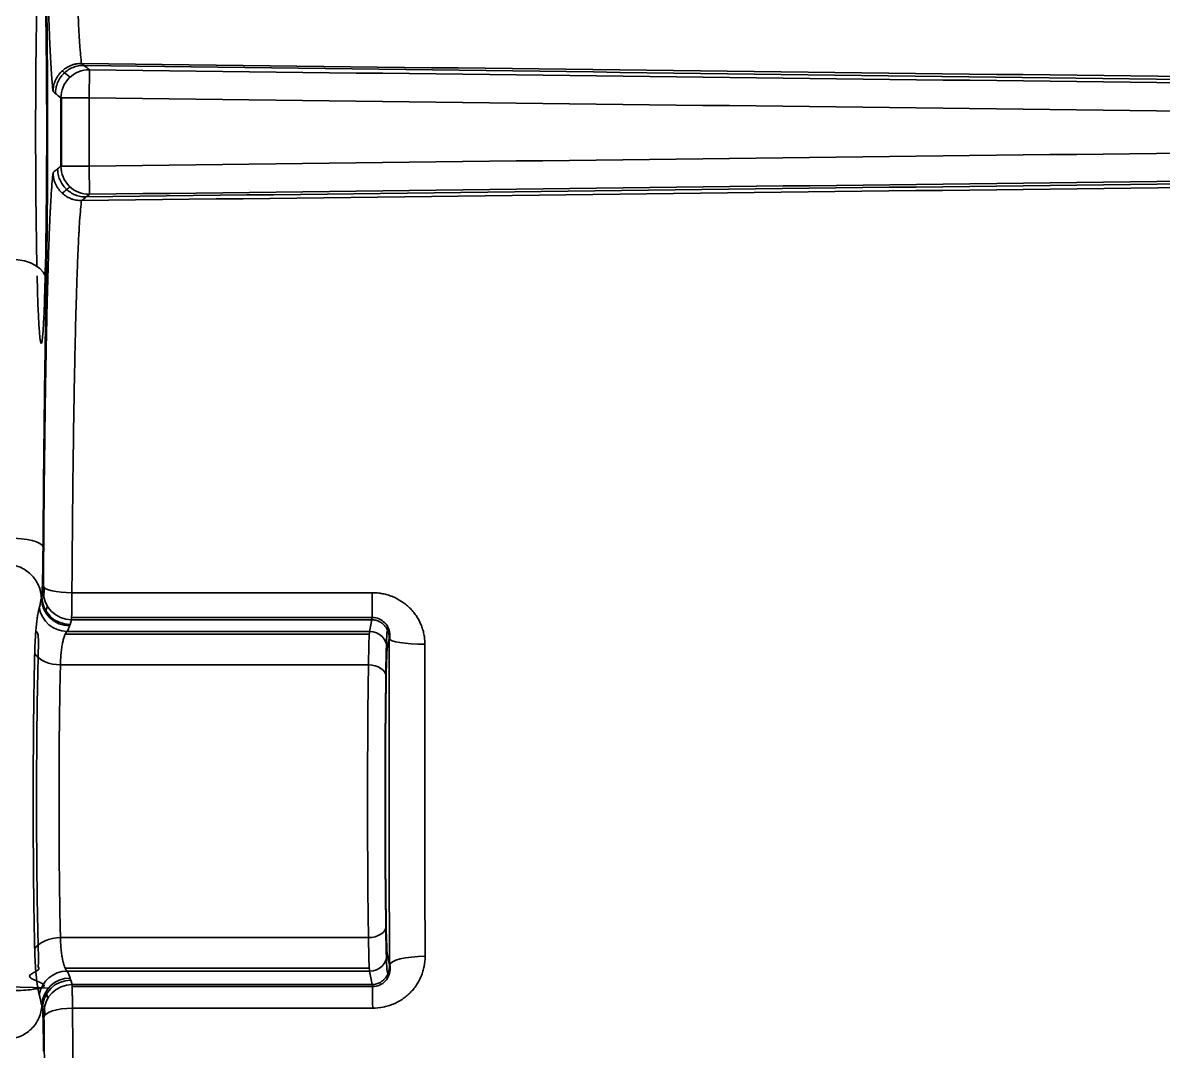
# Model space of a CAD drawing. Header units: millimetres. Extents: x 83 to 1196, y -164 to 735.
# Drawn here: x 180.67 to 213.22, y 34.81 to 64.16 of the extents above; entities that cross this region are included whole.
import ezdxf

# ---------------------------------------------------------------- set-up
doc = ezdxf.new("R2010")
doc.units = ezdxf.units.MM
doc.layers.add('1', color=7, linetype='Continuous', true_color=0xffffff)

msp = doc.modelspace()

# ---------------------------------------------------------------- linework, layer by layer
at = {"layer": '1', "color": 7, "linetype": 'Continuous', "lineweight": 35}
for p, q in [((182.562, 62.014), (182.572, 62.818)), ((181.758, 60.068), (181.758, 62.014)), ((181.758, 62.014), (182.562, 62.014)), ((181.779, 60.068), (181.779, 62.014)), ((182.562, 60.068), (182.562, 62.014)), ((181.758, 60.068), (182.562, 60.068)), ((182.572, 59.264), (182.562, 60.068)), ((181.334, 56.406), (181.332, 56.881)), ((181.214, 47.789), (181.255, 47.926)), ((181.284, 48.039), (181.275, 47.748)), ((181.331, 47.375), (181.372, 47.511)), ((182.018, 46.989), (182.059, 47.125)), ((190.64, 47.189), (182.063, 47.189)), ((190.636, 47.125), (190.57, 46.793)), ((190.562, 46.712), (181.88, 46.712)), ((190.57, 46.793), (181.931, 46.793)), ((191.072, 46.792), (191.08, 46.831)), ((191.132, 46.587), (191.073, 46.292)), ((190.538, 45.838), (181.745, 45.838)), ((190.538, 38.054), (181.745, 38.054)), ((191.073, 37.599), (191.139, 37.268)), ((181.88, 37.18), (190.562, 37.18)), ((190.57, 37.099), (181.931, 37.099)), ((182.075, 36.715), (182.037, 36.841)), ((190.57, 37.099), (190.647, 36.715)), ((191.089, 37.017), (191.072, 37.1)), ((190.65, 36.657), (182.079, 36.657)), ((181.387, 36.328), (181.349, 36.455)), ((181.27, 35.914), (181.232, 36.04)), ((181.292, 36.099), (181.301, 35.84))]:
    msp.add_line(p, q, dxfattribs=at)
for centre, radius, start, end in [((1031.584, 70014.364), 69956.699, 269.30462696, 269.34455812), ((1031.584, 70014.364), 69956.699, 269.30462696, 269.34455812), ((1031.584, 70014.364), 69957.503, 269.30462696, 269.34455812), ((1031.584, -69892.283), 69957.503, 90.65544188, 90.69537304), ((1031.584, -69892.283), 69956.699, 90.65544188, 90.69537304), ((1031.584, -69892.283), 69956.699, 90.65544188, 90.69537304)]:
    msp.add_arc(centre, radius, start, end, dxfattribs=at)
for centre, major_axis, ratio, start_param, end_param in [((181.195, 61.041), (0, 6.03), 0.02618, 2.319027, 5.459343), ((181.195, 61.041), (0, 7.035), 0.02618, 4.066593, 5.358184), ((181.195, 61.041), (0, 6.03), 0.02618, 0.882275, 2.259329), ((221.309, 69959.636), (0, -69912.482), 0.026177, 6.261896, 6.261932), ((221.399, 70014.364), (0, 69967.27), 0.026177, 3.120307, 3.120392), ((182.562, 62.014), (-0.506, -0.625), 0.999433, 3.810556, 5.392936), ((220.496, 69959.636), (0, 69912.482), 0.026177, 3.120445, 3.120481), ((220.586, 70014.364), (0, 69967.27), 0.026177, 3.120449, 3.120534), ((220.496, 69959.636), (0, -69913.286), 0.026177, 6.261895, 6.261932), ((220.586, 70014.364), (0, 69968.074), 0.026177, 3.120307, 3.120392), ((220.496, -69837.555), (0, -69913.286), 0.026177, 3.162812, 3.162883), ((220.586, -69892.283), (0, 69968.074), 0.026177, 0.021201, 0.021252), ((182.562, 60.068), (-0.506, 0.625), 0.999433, 0.89025, 2.472629), ((220.496, -69837.555), (0, 69912.482), 0.026177, 0.021077, 0.021147), ((220.586, -69892.283), (0, 69967.27), 0.026177, 0.021058, 0.021109), ((221.399, -69892.283), (0, 69967.27), 0.026177, 0.021201, 0.021252), ((221.309, -69837.555), (0, -69912.482), 0.026177, 3.162812, 3.162882), ((180.337, 56.807), (1.005, -0.02), 0.601665, 0.032778, 1.592424), ((180.244, 49.208), (1.005, -0.007), 0.247619, 0.027022, 1.584291), ((181.198, 49.706), (0, 2.01), 0.02618, 3.447966, 4.462103), ((182.058, 47.926), (-0.77, 0.23), 0.995854, 0.291896, 1.861475), ((182.063, 48.08), (-0.804, 0.005), 0.229559, 0.026898, 1.584431), ((190.635, 48.126), (0, -1.005), 0.012555, 0.087397, 1.340249), ((182.005, 47.751), (-0.77, 0.23), 0.995855, 0.318129, 1.861111), ((182.017, 47.789), (-0.77, 0.23), 0.995854, 0.291896, 1.861475), ((181.931, 47.594), (-0.596, 0.54), 0.993089, 0.904564, 2.304714), ((190.575, 43.789), (0, 3.015), 0.01658, 0.087266, 0.82389), ((190.571, 46.292), (0.493, -0.098), 0.996043, 0.197662, 1.768002), ((191.077, 43.789), (0, 3.015), 0.017453, 0.090332, 0.942646), ((192.137, 46.587), (-1.005, 0.003), 0.159203, 0.017679, 1.583461), ((191.077, 43.789), (0, 2.513), 0.017453, 0.087266, 0.82389), ((181.737, 46.384), (-0.804, 0.018), 0.679194, 0.454225, 1.595239), ((190.609, 41.946), (0, 5.728), 0.016993, 0.82389, 2.317702), ((190.542, 45.496), (0.502, -0.008), 0.679273, 0.023783, 1.590737), ((191.112, 41.946), (0, 5.729), 0.017453, 0.88767, 2.253922), ((191.112, 41.946), (0, 5.226), 0.017453, 0.82389, 2.317702), ((190.542, 38.395), (0.502, 0.008), 0.679273, 4.692448, 6.259402), ((191.077, 40.102), (0, 3.015), 0.017453, 2.198947, 3.051261), ((191.077, 40.102), (0, 2.513), 0.017453, 2.317702, 3.054326), ((181.737, 37.508), (-0.804, -0.018), 0.679194, 4.687946, 5.828967), ((190.575, 40.102), (0, 3.015), 0.01658, 2.317702, 3.054326), ((190.571, 37.599), (0.493, 0.098), 0.996043, 4.515183, 6.085523), ((192.144, 37.268), (-1.005, -0.005), 0.251342, 4.699032, 6.265153), ((181.931, 36.298), (-0.596, -0.54), 0.993089, 3.978487, 5.378647), ((182.017, 36.101), (-0.777, -0.206), 0.995927, 4.452979, 5.985798), ((182.036, 36.04), (-0.77, -0.23), 0.995854, 4.42171, 5.991289), ((182.074, 35.914), (-0.77, -0.23), 0.995854, 4.42171, 5.991289), ((190.646, 35.714), (0, 1.005), 0.012943, 5.043005, 6.19564), ((181.214, 34.157), (0, 2.01), 0.02618, 5.045315, 5.925766), ((182.078, 35.779), (-0.804, -0.007), 0.326256, 4.697218, 6.25549)]:
    msp.add_ellipse(centre, major_axis=major_axis, ratio=ratio, start_param=start_param, end_param=end_param, dxfattribs=at)
for points, knots in [([(181.535, 62.195), (181.526, 62.263), (181.517, 62.347), (181.504, 62.498), (181.497, 62.58), (181.491, 62.67), (181.487, 62.733), (181.484, 62.765), (181.474, 62.93), (181.466, 63.077), (181.449, 63.398), (181.441, 63.572), (181.432, 63.807), (181.43, 63.855), (181.426, 63.953), (181.424, 64.003), (181.418, 64.153), (181.415, 64.257), (181.404, 64.574), (181.397, 64.797), (181.383, 65.261), (181.377, 65.503), (181.364, 66.005), (181.358, 66.266), (181.35, 66.67), (181.347, 66.807), (181.341, 67.085), (181.339, 67.226), (181.331, 67.651), (181.326, 67.941), (181.311, 68.823), (181.303, 69.431), (181.287, 70.683), (181.28, 71.327), (181.274, 72.07), (181.273, 72.153), (181.272, 72.319), (181.269, 72.569), (181.267, 72.82), (181.264, 73.323), (181.261, 73.661), (181.259, 74.002)], [0, 0, 0, 0, 0.0625, 0.0625, 0.09375, 0.109375, 0.109375, 0.125, 0.125, 0.1875, 0.1875, 0.25, 0.25, 0.265625, 0.265625, 0.28125, 0.28125, 0.3125, 0.3125, 0.375, 0.375, 0.4375, 0.4375, 0.5, 0.5, 0.53125, 0.53125, 0.5625, 0.5625, 0.625, 0.625, 0.75, 0.75, 0.875, 0.875, 0.890625, 0.890625, 0.90625, 0.9375, 0.9375, 1, 1, 1, 1]), ([(182.346, 62.998), (182.337, 63.064), (182.328, 63.145), (182.315, 63.291), (182.311, 63.344), (182.304, 63.429), (182.302, 63.458), (182.298, 63.518), (182.295, 63.549), (182.285, 63.708), (182.276, 63.849), (182.26, 64.157), (182.252, 64.324), (182.242, 64.549), (182.24, 64.595), (182.237, 64.688), (182.231, 64.83), (182.225, 64.978), (182.215, 65.281), (182.208, 65.493), (182.194, 65.934), (182.188, 66.164), (182.176, 66.642), (182.17, 66.889), (182.162, 67.209), (182.161, 67.273), (182.158, 67.403), (182.157, 67.468), (182.153, 67.666), (182.15, 67.799), (182.142, 68.201), (182.137, 68.474), (182.123, 69.307), (182.115, 69.881), (182.1, 71.062), (182.093, 71.668), (182.087, 72.369), (182.086, 72.447), (182.085, 72.603), (182.083, 72.838), (182.081, 73.074), (182.077, 73.548), (182.075, 73.866), (182.073, 74.186)], [0, 0, 0, 0, 0.0625, 0.0625, 0.09375, 0.09375, 0.109375, 0.109375, 0.125, 0.125, 0.1875, 0.1875, 0.25, 0.25, 0.265625, 0.265625, 0.28125, 0.3125, 0.3125, 0.375, 0.375, 0.4375, 0.4375, 0.5, 0.5, 0.515625, 0.515625, 0.53125, 0.53125, 0.5625, 0.5625, 0.625, 0.625, 0.75, 0.75, 0.875, 0.875, 0.890625, 0.890625, 0.90625, 0.9375, 0.9375, 1, 1, 1, 1]), ([(182.348, 62.998), (182.295, 62.998), (182.243, 62.993), (182.177, 62.981), (182.164, 62.978), (182.138, 62.972), (182.125, 62.968), (182.087, 62.957), (182.037, 62.94), (181.989, 62.917), (181.942, 62.893), (181.919, 62.879), (181.852, 62.835), (181.812, 62.802), (181.755, 62.746), (181.737, 62.727), (181.703, 62.686), (181.687, 62.664), (181.643, 62.599), (181.618, 62.553), (181.592, 62.492), (181.587, 62.479), (181.578, 62.454), (181.574, 62.442), (181.562, 62.404), (181.549, 62.353), (181.539, 62.288), (181.536, 62.242), (181.535, 62.222), (181.535, 62.208), (181.535, 62.202), (181.535, 62.195)], [0, 0, 0, 0, 0.125, 0.125, 0.15625, 0.15625, 0.1875, 0.1875, 0.25, 0.3125, 0.3125, 0.375, 0.375, 0.5, 0.5, 0.5625, 0.5625, 0.625, 0.625, 0.75, 0.75, 0.78125, 0.78125, 0.8125, 0.8125, 0.875, 0.9375, 0.96875, 0.984375, 0.984375, 1, 1, 1, 1]), ([(182.416, 62.944), (182.362, 62.945), (182.31, 62.94), (182.232, 62.926), (182.206, 62.919), (182.155, 62.905), (182.13, 62.896), (182.056, 62.866), (182.009, 62.842), (181.954, 62.805), (181.943, 62.798), (181.922, 62.782), (181.911, 62.774), (181.88, 62.749), (181.86, 62.731), (181.804, 62.676), (181.77, 62.635), (181.733, 62.58), (181.726, 62.569), (181.712, 62.546), (181.692, 62.511), (181.664, 62.452), (181.646, 62.402), (181.634, 62.364), (181.63, 62.351), (181.624, 62.326), (181.621, 62.313), (181.613, 62.273), (181.609, 62.247), (181.605, 62.207), (181.603, 62.187), (181.602, 62.167), (181.602, 62.157), (181.602, 62.154), (181.602, 62.149), (181.602, 62.147), (181.602, 62.145), (181.602, 62.144), (181.602, 62.143), (181.602, 62.142), (181.602, 62.142), (181.602, 62.141), (181.602, 62.141), (181.602, 62.141), (181.602, 62.141), (181.602, 62.141), (181.602, 62.141)], [0, 0, 0, 0, 0.125, 0.125, 0.1875, 0.1875, 0.25, 0.25, 0.375, 0.375, 0.40625, 0.40625, 0.4375, 0.4375, 0.5, 0.5, 0.625, 0.625, 0.65625, 0.65625, 0.6875, 0.75, 0.8125, 0.8125, 0.84375, 0.84375, 0.875, 0.875, 0.9375, 0.9375, 0.96875, 0.984375, 0.984375, 0.992187, 0.992187, 0.996094, 0.996094, 0.998047, 0.998047, 0.999023, 0.999023, 0.999512, 0.999512, 0.999756, 0.999756, 1, 1, 1, 1]), ([(231.504, 62.422), (223.312, 62.515), (215.119, 62.609), (198.734, 62.801), (190.541, 62.898), (182.348, 62.998)], [0, 0, 0, 0, 0.5, 0.5, 1, 1, 1, 1]), ([(181.665, 59.992), (181.665, 59.939), (181.67, 59.886), (181.691, 59.782), (181.707, 59.731), (181.748, 59.634), (181.773, 59.587), (181.832, 59.499), (181.866, 59.458), (181.942, 59.383), (181.983, 59.35), (182.072, 59.292), (182.119, 59.267), (182.217, 59.227), (182.268, 59.212), (182.372, 59.193), (182.425, 59.188), (182.478, 59.189)], [0, 0, 0, 0, 0.125, 0.125, 0.25, 0.25, 0.375, 0.375, 0.5, 0.5, 0.625, 0.625, 0.75, 0.75, 0.875, 0.875, 1, 1, 1, 1]), ([(181.259, 48.08), (181.26, 48.25), (181.261, 48.42), (181.263, 48.673), (181.264, 48.758), (181.265, 48.926), (181.268, 49.346), (181.271, 49.76), (181.28, 50.744), (181.287, 51.385), (181.299, 52.324), (181.303, 52.633), (181.311, 53.242), (181.316, 53.543), (181.323, 53.987), (181.325, 54.134), (181.331, 54.425), (181.333, 54.569), (181.341, 54.996), (181.347, 55.273), (181.358, 55.812), (181.364, 56.074), (181.372, 56.39), (181.374, 56.453), (181.377, 56.578), (181.379, 56.64), (181.384, 56.823), (181.387, 56.942), (181.397, 57.292), (181.411, 57.737), (181.426, 58.135), (181.437, 58.415), (181.441, 58.505), (181.447, 58.636), (181.449, 58.679), (181.453, 58.763), (181.455, 58.804), (181.466, 59.005), (181.482, 59.298), (181.499, 59.531), (181.517, 59.732), (181.526, 59.818), (181.535, 59.886)], [0, 0, 0, 0, 0.03125, 0.03125, 0.046875, 0.046875, 0.0625, 0.125, 0.125, 0.25, 0.25, 0.3125, 0.3125, 0.375, 0.375, 0.40625, 0.40625, 0.4375, 0.4375, 0.5, 0.5, 0.5625, 0.5625, 0.578125, 0.578125, 0.59375, 0.59375, 0.625, 0.625, 0.6875, 0.75, 0.75, 0.78125, 0.78125, 0.796875, 0.796875, 0.8125, 0.8125, 0.875, 0.9375, 0.9375, 1, 1, 1, 1]), ([(182.346, 59.084), (182.293, 59.084), (182.24, 59.089), (182.163, 59.104), (182.137, 59.11), (182.099, 59.121), (182.086, 59.125), (182.061, 59.134), (182.049, 59.139), (181.987, 59.164), (181.941, 59.188), (181.885, 59.225), (181.875, 59.232), (181.853, 59.248), (181.843, 59.256), (181.812, 59.281), (181.792, 59.299), (181.736, 59.355), (181.702, 59.395), (181.665, 59.45), (181.658, 59.461), (181.644, 59.484), (181.624, 59.518), (181.596, 59.577), (181.578, 59.627), (181.566, 59.665), (181.563, 59.677), (181.556, 59.703), (181.553, 59.716), (181.545, 59.755), (181.541, 59.781), (181.537, 59.82), (181.536, 59.84), (181.535, 59.86), (181.535, 59.873), (181.535, 59.88), (181.535, 59.886)], [0, 0, 0, 0, 0.125, 0.125, 0.1875, 0.1875, 0.21875, 0.21875, 0.25, 0.25, 0.375, 0.375, 0.40625, 0.40625, 0.4375, 0.4375, 0.5, 0.5, 0.625, 0.625, 0.65625, 0.65625, 0.6875, 0.75, 0.8125, 0.8125, 0.84375, 0.84375, 0.875, 0.875, 0.9375, 0.9375, 0.96875, 0.984375, 0.984375, 1, 1, 1, 1]), ([(182.35, 59.084), (190.542, 59.183), (198.735, 59.281), (215.12, 59.473), (223.312, 59.567), (231.504, 59.66)], [0, 0, 0, 0, 0.5, 0.5, 1, 1, 1, 1]), ([(182.073, 47.895), (182.074, 48.056), (182.075, 48.215), (182.077, 48.534), (182.078, 48.692), (182.082, 49.166), (182.085, 49.479), (182.093, 50.407), (182.1, 51.012), (182.115, 52.193), (182.123, 52.769), (182.135, 53.468), (182.137, 53.607), (182.141, 53.813), (182.142, 53.882), (182.145, 54.018), (182.146, 54.086), (182.153, 54.423), (182.158, 54.685), (182.17, 55.196), (182.177, 55.506), (182.185, 55.804), (182.188, 55.922), (182.19, 55.981), (182.195, 56.155), (182.198, 56.269), (182.208, 56.602), (182.215, 56.814), (182.229, 57.216), (182.237, 57.406), (182.252, 57.763), (182.26, 57.929), (182.269, 58.103), (182.27, 58.122), (182.273, 58.16), (182.276, 58.216), (182.279, 58.27), (182.285, 58.375), (182.289, 58.442), (182.302, 58.631), (182.311, 58.742), (182.328, 58.936), (182.337, 59.018), (182.346, 59.084)], [0, 0, 0, 0, 0.03125, 0.03125, 0.0625, 0.0625, 0.125, 0.125, 0.25, 0.25, 0.375, 0.375, 0.40625, 0.40625, 0.421875, 0.421875, 0.4375, 0.4375, 0.5, 0.5, 0.5625, 0.578125, 0.578125, 0.59375, 0.59375, 0.625, 0.625, 0.6875, 0.6875, 0.75, 0.75, 0.8125, 0.8125, 0.820312, 0.820312, 0.828125, 0.84375, 0.84375, 0.875, 0.875, 0.9375, 0.9375, 1, 1, 1, 1]), ([(181.342, 56.807), (181.336, 56.523), (181.331, 56.235), (181.321, 55.649), (181.316, 55.351), (181.302, 54.446), (181.293, 53.826), (181.282, 52.873), (181.278, 52.551), (181.271, 51.901), (181.268, 51.572), (181.263, 51.073), (181.262, 50.906), (181.26, 50.654), (181.259, 50.569), (181.258, 50.401), (181.254, 49.978), (181.251, 49.551), (181.249, 49.208)], [0, 0, 0, 0, 0.125, 0.125, 0.25, 0.25, 0.5, 0.5, 0.625, 0.625, 0.75, 0.75, 0.8125, 0.8125, 0.84375, 0.84375, 0.875, 1, 1, 1, 1]), ([(180.197, 48.705), (180.261, 48.705), (180.326, 48.698), (180.453, 48.673), (180.515, 48.655), (180.635, 48.606), (180.692, 48.576), (180.8, 48.506), (180.851, 48.465), (180.944, 48.375), (180.986, 48.326), (181.06, 48.22), (181.091, 48.164), (181.143, 48.046), (181.164, 47.984), (181.192, 47.858), (181.2, 47.794), (181.202, 47.73)], [0, 0, 0, 0, 0.125, 0.125, 0.25, 0.25, 0.375, 0.375, 0.5, 0.5, 0.625, 0.625, 0.75, 0.75, 0.875, 0.875, 1, 1, 1, 1]), ([(181.255, 47.926), (181.255, 47.927), (181.255, 47.929), (181.256, 47.934), (181.256, 47.937), (181.256, 47.945), (181.257, 47.95), (181.257, 47.961), (181.258, 47.974), (181.258, 47.988), (181.258, 48.005), (181.258, 48.013), (181.259, 48.031), (181.259, 48.04), (181.259, 48.06), (181.259, 48.07), (181.259, 48.08)], [0, 0, 0, 0, 0.125, 0.125, 0.25, 0.25, 0.375, 0.375, 0.5, 0.625, 0.625, 0.75, 0.75, 0.875, 0.875, 1, 1, 1, 1]), ([(182.059, 47.125), (182.06, 47.13), (182.061, 47.138), (182.062, 47.157), (182.062, 47.165), (182.063, 47.181), (182.063, 47.191), (182.064, 47.211), (182.065, 47.222), (182.065, 47.246), (182.066, 47.26), (182.067, 47.301), (182.068, 47.363), (182.069, 47.438), (182.07, 47.488), (182.07, 47.498), (182.07, 47.519), (182.07, 47.55), (182.071, 47.583), (182.071, 47.65), (182.072, 47.696), (182.072, 47.769), (182.072, 47.794), (182.073, 47.844), (182.073, 47.87), (182.073, 47.895)], [0, 0, 0, 0, 0.125, 0.125, 0.1875, 0.1875, 0.25, 0.25, 0.3125, 0.3125, 0.375, 0.375, 0.5, 0.625, 0.625, 0.65625, 0.65625, 0.6875, 0.75, 0.75, 0.875, 0.875, 0.9375, 0.9375, 1, 1, 1, 1]), ([(192.149, 46.427), (192.149, 46.476), (192.147, 46.524), (192.137, 46.62), (192.123, 46.715), (192.099, 46.809), (192.078, 46.878), (192.07, 46.901), (192.053, 46.947), (192.044, 46.969), (191.997, 47.081), (191.951, 47.165), (191.869, 47.284), (191.84, 47.323), (191.793, 47.379), (191.777, 47.397), (191.743, 47.433), (191.692, 47.485), (191.638, 47.534), (191.561, 47.595), (191.522, 47.623), (191.399, 47.703), (191.313, 47.748), (191.199, 47.794), (191.176, 47.803), (191.13, 47.819), (191.107, 47.826), (191.036, 47.847), (190.941, 47.87), (190.845, 47.884), (190.747, 47.894), (190.697, 47.896), (190.648, 47.896)], [0, 0, 0, 0, 0.0625, 0.0625, 0.125, 0.1875, 0.1875, 0.21875, 0.21875, 0.25, 0.25, 0.375, 0.375, 0.4375, 0.4375, 0.46875, 0.46875, 0.5, 0.5625, 0.5625, 0.625, 0.625, 0.75, 0.75, 0.78125, 0.78125, 0.8125, 0.8125, 0.875, 0.9375, 0.9375, 1, 1, 1, 1]), ([(181.141, 47.462), (181.149, 47.494), (181.156, 47.523), (181.168, 47.577), (181.173, 47.602), (181.182, 47.647), (181.186, 47.667), (181.194, 47.702), (181.198, 47.717), (181.202, 47.73)], [0, 0, 0, 0, 0.25, 0.25, 0.5, 0.5, 0.75, 0.75, 1, 1, 1, 1]), ([(181.01, 46.161), (181.013, 46.325), (181.02, 46.476), (181.037, 46.751), (181.048, 46.875), (181.062, 47), (181.063, 47.013), (181.067, 47.04), (181.068, 47.053), (181.073, 47.092), (181.076, 47.117), (181.087, 47.189), (181.093, 47.232), (181.114, 47.351), (181.128, 47.415), (181.141, 47.462)], [0, 0, 0, 0, 0.25, 0.25, 0.5, 0.5, 0.53125, 0.53125, 0.5625, 0.5625, 0.625, 0.625, 0.75, 0.75, 1, 1, 1, 1]), ([(181.931, 46.793), (181.943, 46.806), (181.962, 46.832), (181.974, 46.858), (181.985, 46.885), (181.99, 46.898), (181.998, 46.924), (182.002, 46.937), (182.006, 46.95)], [0, 0, 0, 0, 0.25, 0.5, 0.5, 0.75, 0.75, 1, 1, 1, 1]), ([(191.132, 46.587), (191.132, 46.619), (191.13, 46.651), (191.122, 46.698), (191.119, 46.714), (191.112, 46.745), (191.107, 46.76), (191.092, 46.805), (191.079, 46.834), (191.056, 46.876), (191.048, 46.89), (191.03, 46.917), (191.02, 46.93), (190.999, 46.956), (190.988, 46.968), (190.964, 46.992), (190.952, 47.004), (190.912, 47.036), (190.884, 47.055), (190.844, 47.076), (190.836, 47.08), (190.82, 47.087), (190.811, 47.091), (190.785, 47.101), (190.768, 47.106), (190.732, 47.115), (190.713, 47.119), (190.675, 47.124), (190.656, 47.125), (190.636, 47.125)], [0, 0, 0, 0, 0.125, 0.125, 0.1875, 0.1875, 0.25, 0.25, 0.375, 0.375, 0.4375, 0.4375, 0.5, 0.5, 0.5625, 0.5625, 0.625, 0.625, 0.75, 0.75, 0.78125, 0.78125, 0.8125, 0.8125, 0.875, 0.875, 0.9375, 0.9375, 1, 1, 1, 1]), ([(190.64, 47.189), (190.643, 47.189), (190.646, 47.189), (190.783, 47.189), (190.915, 47.131), (191.099, 46.94), (191.15, 46.81), (191.15, 46.641), (191.146, 46.606), (191.139, 46.571)], [0, 0, 0, 0, 0.010432, 0.010432, 0.446585, 0.446585, 0.882738, 0.882738, 1, 1, 1, 1]), ([(181.042, 46.8), (181.043, 46.799), (181.044, 46.799), (181.091, 46.78), (181.107, 46.719), (181.12, 46.51), (181.117, 46.366), (181.111, 46.142), (181.11, 46.097), (181.109, 46.051)], [0, 0, 0, 0, 0.009513, 0.009513, 0.452286, 0.452286, 0.895058, 0.895058, 1, 1, 1, 1]), ([(181.745, 45.838), (181.746, 45.906), (181.752, 46.037), (181.767, 46.212), (181.781, 46.315), (181.792, 46.388), (181.796, 46.411), (181.805, 46.456), (181.809, 46.477), (181.823, 46.538), (181.832, 46.575), (181.852, 46.64), (181.862, 46.669), (181.877, 46.706), (181.882, 46.717), (181.893, 46.738), (181.898, 46.747), (181.913, 46.772), (181.922, 46.785), (181.931, 46.793)], [0, 0, 0, 0, 0.125, 0.25, 0.375, 0.375, 0.4375, 0.4375, 0.5, 0.5, 0.625, 0.625, 0.75, 0.75, 0.8125, 0.8125, 0.875, 0.875, 1, 1, 1, 1]), ([(191.139, 37.268), (191.138, 37.649), (191.135, 38.415), (191.132, 39.184), (191.129, 40.341), (191.128, 41.115), (191.127, 42.282), (191.127, 42.672), (191.127, 43.453), (191.127, 43.845), (191.128, 44.335), (191.128, 44.433), (191.128, 44.63), (191.128, 44.728), (191.128, 45.023), (191.129, 45.219), (191.13, 45.807), (191.131, 46.197), (191.132, 46.587)], [0, 0, 0, 0, 0.125, 0.25, 0.25, 0.5, 0.5, 0.625, 0.625, 0.75, 0.75, 0.78125, 0.78125, 0.8125, 0.8125, 0.875, 0.875, 1, 1, 1, 1]), ([(192.157, 37.52), (192.153, 38.25), (192.15, 38.984), (192.146, 40.457), (192.145, 41.198), (192.144, 42.313), (192.144, 42.685), (192.144, 43.432), (192.144, 43.806), (192.145, 44.275), (192.145, 44.369), (192.145, 44.556), (192.145, 44.65), (192.146, 44.932), (192.146, 45.119), (192.147, 45.681), (192.148, 46.055), (192.149, 46.427)], [0, 0, 0, 0, 0.25, 0.25, 0.5, 0.5, 0.625, 0.625, 0.75, 0.75, 0.78125, 0.78125, 0.8125, 0.8125, 0.875, 0.875, 1, 1, 1, 1]), ([(181.01, 37.731), (181.006, 37.874), (181.003, 38.022), (180.997, 38.328), (180.994, 38.486), (180.989, 38.813), (180.987, 38.981), (180.982, 39.329), (180.98, 39.505), (180.977, 39.864), (180.974, 40.227), (180.971, 40.601), (180.97, 40.886), (180.97, 40.981), (180.969, 41.126), (180.969, 41.174), (180.969, 41.27), (180.969, 41.319), (180.968, 41.56), (180.968, 41.945), (180.968, 42.331), (180.969, 42.619), (180.969, 42.716), (180.97, 42.86), (180.97, 42.908), (180.97, 43.004), (180.97, 43.052), (180.971, 43.289), (180.973, 43.477), (180.975, 43.846), (180.977, 44.028), (180.98, 44.385), (180.982, 44.561), (180.986, 44.821), (180.987, 44.907), (180.989, 45.076), (180.991, 45.159), (180.994, 45.405), (181, 45.722), (181.006, 46.018), (181.01, 46.161)], [0, 0, 0, 0, 0.0625, 0.0625, 0.125, 0.125, 0.1875, 0.1875, 0.25, 0.25, 0.3125, 0.375, 0.375, 0.40625, 0.40625, 0.421875, 0.421875, 0.4375, 0.4375, 0.5, 0.5625, 0.5625, 0.59375, 0.59375, 0.609375, 0.609375, 0.625, 0.625, 0.6875, 0.6875, 0.75, 0.75, 0.8125, 0.8125, 0.84375, 0.84375, 0.875, 0.875, 0.9375, 1, 1, 1, 1]), ([(181.109, 46.051), (181.105, 45.903), (181.102, 45.746), (181.092, 45.288), (181.086, 44.975), (181.079, 44.482), (181.077, 44.313), (181.073, 43.966), (181.072, 43.787), (181.067, 43.247), (181.065, 42.881), (181.063, 42.137), (181.063, 41.755), (181.065, 41.011), (181.067, 40.645), (181.072, 40.105), (181.073, 39.926), (181.077, 39.579), (181.079, 39.41), (181.086, 38.916), (181.092, 38.604), (181.102, 38.146), (181.105, 37.99), (181.109, 37.841)], [0, 0, 0, 0, 0.069846, 0.069846, 0.192791, 0.192791, 0.254263, 0.254263, 0.315735, 0.315735, 0.438679, 0.438679, 0.561624, 0.561624, 0.684568, 0.684568, 0.74604, 0.74604, 0.807512, 0.807512, 0.930457, 0.930457, 1, 1, 1, 1]), ([(181.745, 38.054), (181.741, 38.186), (181.735, 38.459), (181.727, 38.898), (181.723, 39.209), (181.718, 39.53), (181.716, 39.693), (181.713, 40.024), (181.71, 40.359), (181.708, 40.705), (181.707, 40.967), (181.706, 41.055), (181.706, 41.189), (181.706, 41.233), (181.705, 41.322), (181.705, 41.367), (181.705, 41.589), (181.704, 41.945), (181.705, 42.301), (181.705, 42.568), (181.706, 42.656), (181.706, 42.79), (181.706, 42.834), (181.707, 42.923), (181.707, 42.967), (181.708, 43.186), (181.71, 43.532), (181.713, 43.868), (181.716, 44.198), (181.718, 44.361), (181.722, 44.6), (181.723, 44.68), (181.725, 44.836), (181.726, 44.913), (181.73, 45.14), (181.735, 45.432), (181.741, 45.706), (181.745, 45.838)], [0, 0, 0, 0, 0.0625, 0.125, 0.1875, 0.1875, 0.25, 0.25, 0.3125, 0.375, 0.375, 0.40625, 0.40625, 0.421875, 0.421875, 0.4375, 0.4375, 0.5, 0.5625, 0.5625, 0.59375, 0.59375, 0.609375, 0.609375, 0.625, 0.625, 0.6875, 0.75, 0.75, 0.8125, 0.8125, 0.84375, 0.84375, 0.875, 0.875, 0.9375, 1, 1, 1, 1]), ([(181.109, 37.841), (181.115, 37.633), (181.119, 37.464), (181.115, 37.291), (181.112, 37.251), (181.108, 37.218)], [0, 0, 0, 0, 0.729836, 0.729836, 1, 1, 1, 1]), ([(181.931, 37.099), (181.922, 37.107), (181.913, 37.119), (181.893, 37.152), (181.883, 37.173), (181.862, 37.222), (181.852, 37.251), (181.837, 37.3), (181.833, 37.317), (181.825, 37.345), (181.823, 37.355), (181.818, 37.374), (181.807, 37.424), (181.788, 37.524), (181.767, 37.678), (181.757, 37.795), (181.751, 37.888), (181.75, 37.92), (181.747, 37.986), (181.745, 38.02), (181.745, 38.054)], [0, 0, 0, 0, 0.125, 0.125, 0.25, 0.25, 0.375, 0.375, 0.4375, 0.4375, 0.46875, 0.46875, 0.5, 0.625, 0.75, 0.875, 0.875, 0.9375, 0.9375, 1, 1, 1, 1]), ([(181.141, 36.429), (181.128, 36.477), (181.114, 36.54), (181.094, 36.659), (181.087, 36.702), (181.077, 36.774), (181.073, 36.798), (181.067, 36.85), (181.064, 36.877), (181.048, 37.015), (181.037, 37.139), (181.024, 37.346), (181.021, 37.418), (181.016, 37.532), (181.014, 37.57), (181.012, 37.65), (181.011, 37.69), (181.01, 37.731)], [0, 0, 0, 0, 0.25, 0.25, 0.375, 0.375, 0.4375, 0.4375, 0.5, 0.5, 0.75, 0.75, 0.875, 0.875, 0.9375, 0.9375, 1, 1, 1, 1]), ([(190.658, 36.04), (190.759, 36.04), (190.858, 36.05), (191.003, 36.079), (191.052, 36.091), (191.123, 36.113), (191.147, 36.12), (191.194, 36.137), (191.217, 36.146), (191.331, 36.193), (191.417, 36.239), (191.519, 36.307), (191.54, 36.321), (191.579, 36.351), (191.637, 36.396), (191.727, 36.477), (191.793, 36.549), (191.839, 36.606), (191.854, 36.625), (191.883, 36.664), (191.897, 36.684), (191.964, 36.784), (192.009, 36.868), (192.055, 36.979), (192.063, 37.001), (192.08, 37.047), (192.087, 37.07), (192.108, 37.139), (192.12, 37.186), (192.148, 37.327), (192.157, 37.423), (192.157, 37.52)], [0, 0, 0, 0, 0.125, 0.125, 0.1875, 0.1875, 0.21875, 0.21875, 0.25, 0.25, 0.375, 0.375, 0.40625, 0.40625, 0.4375, 0.5, 0.5625, 0.5625, 0.59375, 0.59375, 0.625, 0.625, 0.75, 0.75, 0.78125, 0.78125, 0.8125, 0.8125, 0.875, 0.875, 1, 1, 1, 1]), ([(181.402, 36.614), (178.897, 36.726), (179.262, 36.568), (180.214, 36.543), (180.334, 36.542), (180.56, 36.546), (180.667, 36.551), (180.85, 36.563), (180.926, 36.571), (181.116, 36.596), (181.19, 36.615), (181.274, 36.655), (181.285, 36.675), (181.262, 36.735), (181.174, 36.774), (181.034, 36.833), (180.986, 36.853), (180.908, 36.892), (180.878, 36.912), (180.856, 36.952), (180.863, 36.971), (180.904, 37.01), (180.936, 37.03), (181.039, 37.088), (181.114, 37.127), (181.135, 37.184), (181.13, 37.201), (181.108, 37.218)], [0, 0, 0, 0, 0.235047, 0.235047, 0.265992, 0.265992, 0.296937, 0.296937, 0.327882, 0.327882, 0.389773, 0.389773, 0.451664, 0.451664, 0.575445, 0.575445, 0.637335, 0.637335, 0.699226, 0.699226, 0.761116, 0.761116, 0.823007, 0.823007, 0.946788, 0.946788, 1, 1, 1, 1]), ([(190.647, 36.715), (190.668, 36.715), (190.689, 36.717), (190.73, 36.722), (190.75, 36.727), (190.79, 36.738), (190.809, 36.745), (190.844, 36.76), (190.861, 36.768), (190.893, 36.787), (190.908, 36.797), (190.936, 36.818), (190.95, 36.829), (190.988, 36.864), (191.01, 36.889), (191.039, 36.928), (191.048, 36.942), (191.064, 36.969), (191.072, 36.983), (191.093, 37.025), (191.104, 37.054), (191.118, 37.098), (191.122, 37.113), (191.129, 37.143), (191.131, 37.159), (191.138, 37.205), (191.14, 37.236), (191.139, 37.268)], [0, 0, 0, 0, 0.0625, 0.0625, 0.125, 0.125, 0.1875, 0.1875, 0.25, 0.25, 0.3125, 0.3125, 0.375, 0.375, 0.5, 0.5, 0.5625, 0.5625, 0.625, 0.625, 0.75, 0.75, 0.8125, 0.8125, 0.875, 0.875, 1, 1, 1, 1]), ([(191.145, 37.289), (191.153, 37.252), (191.158, 37.213), (191.158, 37.043), (191.109, 36.912), (190.929, 36.719), (190.796, 36.657), (190.656, 36.657), (190.653, 36.657), (190.65, 36.657)], [0, 0, 0, 0, 0.127171, 0.127171, 0.559006, 0.559006, 0.990842, 0.990842, 1, 1, 1, 1]), ([(182.018, 36.902), (182.013, 36.918), (182.008, 36.934), (181.998, 36.967), (181.993, 36.984), (181.981, 37.017), (181.975, 37.033), (181.957, 37.066), (181.946, 37.082), (181.931, 37.099)], [0, 0, 0, 0, 0.25, 0.25, 0.5, 0.5, 0.75, 0.75, 1, 1, 1, 1]), ([(182.037, 36.841), (182.034, 36.851), (182.03, 36.861), (182.023, 36.881), (182.02, 36.891), (182.018, 36.902)], [0, 0, 0, 0, 0.5, 0.5, 1, 1, 1, 1]), ([(182.075, 36.715), (182.075, 36.715), (182.076, 36.715), (184.934, 36.715), (187.79, 36.715), (190.647, 36.715)], [0, 0, 0, 0, 0.000265, 0.000265, 1, 1, 1, 1]), ([(182.088, 36.041), (182.088, 36.087), (182.088, 36.132), (182.087, 36.196), (182.087, 36.217), (182.087, 36.259), (182.086, 36.279), (182.086, 36.338), (182.085, 36.375), (182.084, 36.445), (182.083, 36.509), (182.082, 36.562), (182.081, 36.592), (182.081, 36.598), (182.08, 36.609), (182.08, 36.615), (182.08, 36.63), (182.079, 36.64), (182.078, 36.666), (182.078, 36.681), (182.077, 36.697), (182.076, 36.702), (182.075, 36.71), (182.075, 36.713), (182.075, 36.715)], [0, 0, 0, 0, 0.125, 0.125, 0.1875, 0.1875, 0.25, 0.25, 0.375, 0.375, 0.5, 0.625, 0.625, 0.65625, 0.65625, 0.6875, 0.6875, 0.75, 0.75, 0.875, 0.875, 0.9375, 0.9375, 1, 1, 1, 1]), ([(181.214, 36.13), (181.209, 36.14), (181.199, 36.167), (181.189, 36.21), (181.179, 36.26), (181.173, 36.289), (181.159, 36.354), (181.151, 36.39), (181.141, 36.429)], [0, 0, 0, 0, 0.25, 0.5, 0.5, 0.75, 0.75, 1, 1, 1, 1]), ([(180.21, 35.162), (180.274, 35.162), (180.338, 35.169), (180.464, 35.193), (180.526, 35.211), (180.645, 35.259), (180.702, 35.289), (180.81, 35.359), (180.86, 35.399), (180.953, 35.488), (180.995, 35.537), (181.069, 35.642), (181.1, 35.699), (181.153, 35.816), (181.173, 35.877), (181.203, 36.002), (181.211, 36.066), (181.214, 36.13)], [0, 0, 0, 0, 0.125, 0.125, 0.25, 0.25, 0.375, 0.375, 0.5, 0.5, 0.625, 0.625, 0.75, 0.75, 0.875, 0.875, 1, 1, 1, 1]), ([(181.232, 36.04), (181.229, 36.064), (181.226, 36.084), (181.219, 36.114), (181.216, 36.124), (181.214, 36.13)], [0, 0, 0, 0, 0.5, 0.5, 1, 1, 1, 1]), ([(181.275, 35.779), (181.275, 35.788), (181.274, 35.797), (181.274, 35.814), (181.274, 35.823), (181.274, 35.846), (181.273, 35.86), (181.273, 35.878), (181.273, 35.883), (181.272, 35.893), (181.272, 35.897), (181.271, 35.904), (181.271, 35.907), (181.271, 35.911), (181.27, 35.913), (181.27, 35.914)], [0, 0, 0, 0, 0.125, 0.125, 0.25, 0.25, 0.5, 0.5, 0.625, 0.625, 0.75, 0.75, 0.875, 0.875, 1, 1, 1, 1]), ([(182.088, 36.041), (182.758, 36.041), (183.428, 36.041), (186.285, 36.041), (188.471, 36.041), (190.658, 36.04)], [0, 0, 0, 0, 0.234525, 0.234525, 1, 1, 1, 1]), ([(182.371, 26.68), (182.362, 26.715), (182.353, 26.764), (182.337, 26.89), (182.328, 26.966), (182.312, 27.144), (182.304, 27.246), (182.292, 27.417), (182.288, 27.477), (182.282, 27.573), (182.28, 27.605), (182.277, 27.655), (182.276, 27.672), (182.275, 27.706), (182.266, 27.86), (182.258, 28.028), (182.243, 28.346), (182.236, 28.516), (182.223, 28.873), (182.209, 29.249), (182.197, 29.66), (182.188, 29.982), (182.185, 30.091), (182.181, 30.258), (182.179, 30.314), (182.177, 30.427), (182.17, 30.711), (182.163, 31.004), (182.153, 31.483), (182.148, 31.728), (182.139, 32.227), (182.134, 32.481), (182.121, 33.257), (182.114, 33.793), (182.106, 34.415), (182.105, 34.484), (182.103, 34.623), (182.101, 34.833), (182.097, 35.184), (182.094, 35.469), (182.091, 35.754), (182.09, 35.897), (182.088, 36.041)], [0, 0, 0, 0, 0.0625, 0.0625, 0.125, 0.125, 0.1875, 0.1875, 0.21875, 0.21875, 0.234375, 0.234375, 0.242188, 0.242188, 0.25, 0.3125, 0.3125, 0.375, 0.375, 0.4375, 0.5, 0.5, 0.53125, 0.53125, 0.546875, 0.546875, 0.5625, 0.625, 0.625, 0.6875, 0.6875, 0.75, 0.75, 0.875, 0.875, 0.890625, 0.890625, 0.90625, 0.9375, 0.96875, 0.96875, 1, 1, 1, 1]), ([(181.557, 25.881), (181.549, 25.918), (181.54, 25.97), (181.524, 26.103), (181.516, 26.183), (181.499, 26.37), (181.492, 26.477), (181.48, 26.657), (181.476, 26.72), (181.47, 26.82), (181.468, 26.854), (181.464, 26.924), (181.462, 26.96), (181.453, 27.142), (181.446, 27.299), (181.431, 27.634), (181.424, 27.812), (181.411, 28.188), (181.398, 28.584), (181.385, 29.018), (181.376, 29.357), (181.373, 29.472), (181.369, 29.648), (181.367, 29.708), (181.364, 29.827), (181.357, 30.128), (181.351, 30.438), (181.34, 30.944), (181.335, 31.203), (181.326, 31.732), (181.322, 32.001), (181.309, 32.824), (181.301, 33.392), (181.293, 34.052), (181.292, 34.126), (181.29, 34.273), (181.288, 34.496), (181.285, 34.72), (181.28, 35.17), (181.277, 35.473), (181.275, 35.779)], [0, 0, 0, 0, 0.0625, 0.0625, 0.125, 0.125, 0.1875, 0.1875, 0.21875, 0.21875, 0.234375, 0.234375, 0.25, 0.25, 0.3125, 0.3125, 0.375, 0.375, 0.4375, 0.5, 0.5, 0.53125, 0.53125, 0.546875, 0.546875, 0.5625, 0.625, 0.625, 0.6875, 0.6875, 0.75, 0.75, 0.875, 0.875, 0.890625, 0.890625, 0.90625, 0.9375, 0.9375, 1, 1, 1, 1])]:
    msp.add_open_spline(points, degree=3, knots=knots, dxfattribs=at)
for points in [[(231.398, 62.317), (215.07, 62.52), (198.743, 62.729), (182.416, 62.944)], [(182.478, 59.189), (198.785, 59.386), (215.091, 59.579), (231.398, 59.765)], [(190.648, 47.896), (187.789, 47.896), (184.931, 47.896), (182.073, 47.895)], [(181.202, 47.73), (181.204, 47.736), (181.208, 47.753), (181.212, 47.776), (181.214, 47.789)], [(182.006, 46.95), (182.008, 46.957), (182.012, 46.969), (182.016, 46.982), (182.018, 46.989)], [(190.636, 47.125), (187.777, 47.125), (184.918, 47.125), (182.059, 47.125)]]:
    msp.add_open_spline(points, degree=3, dxfattribs=at)

doc.saveas('drawing.dxf')
